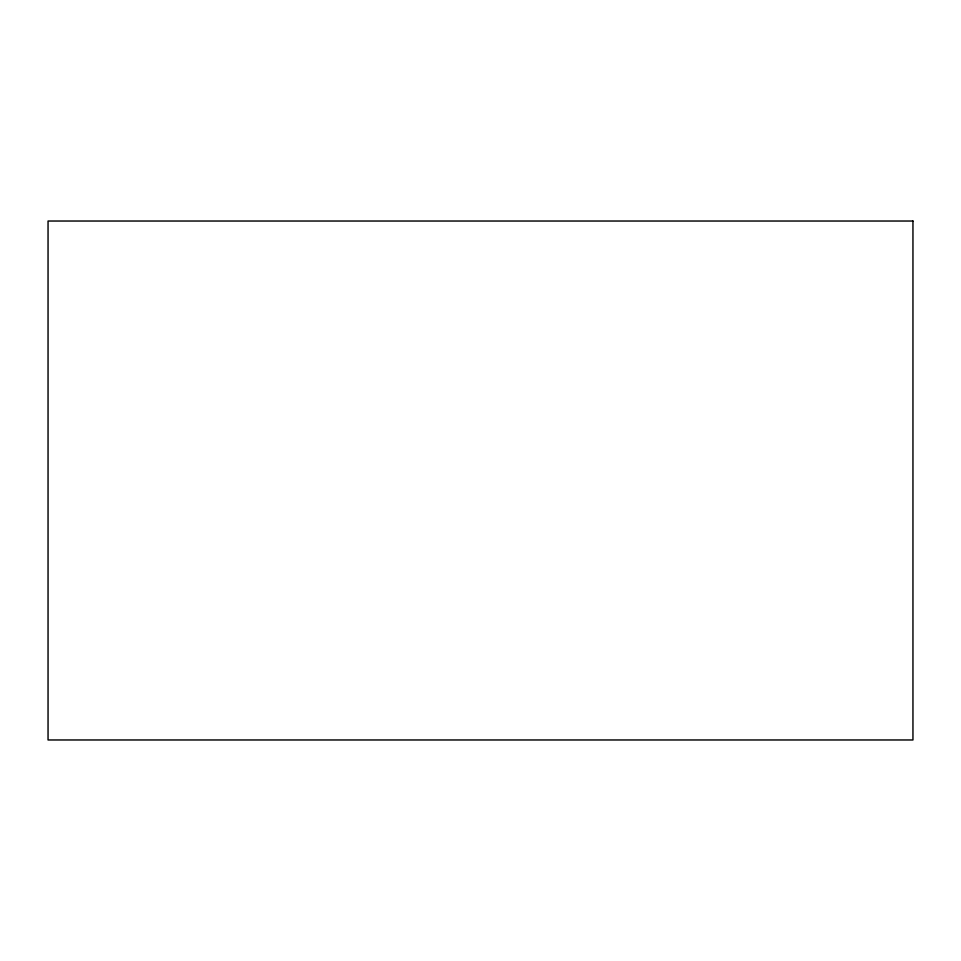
<?xml version="1.0" encoding="UTF-8"?>
<svg xmlns="http://www.w3.org/2000/svg" width="961" height="961" viewBox="0 0 961 961"><rect width="100%" height="100%" fill="white"/><g stroke="black" fill="none" stroke-linecap="round" stroke-linejoin="round"><path stroke-width="1.44" d="M912.95 221.03L48.05 221.03L48.05 739.97L912.95 739.97L912.95 221.03"/></g></svg>
